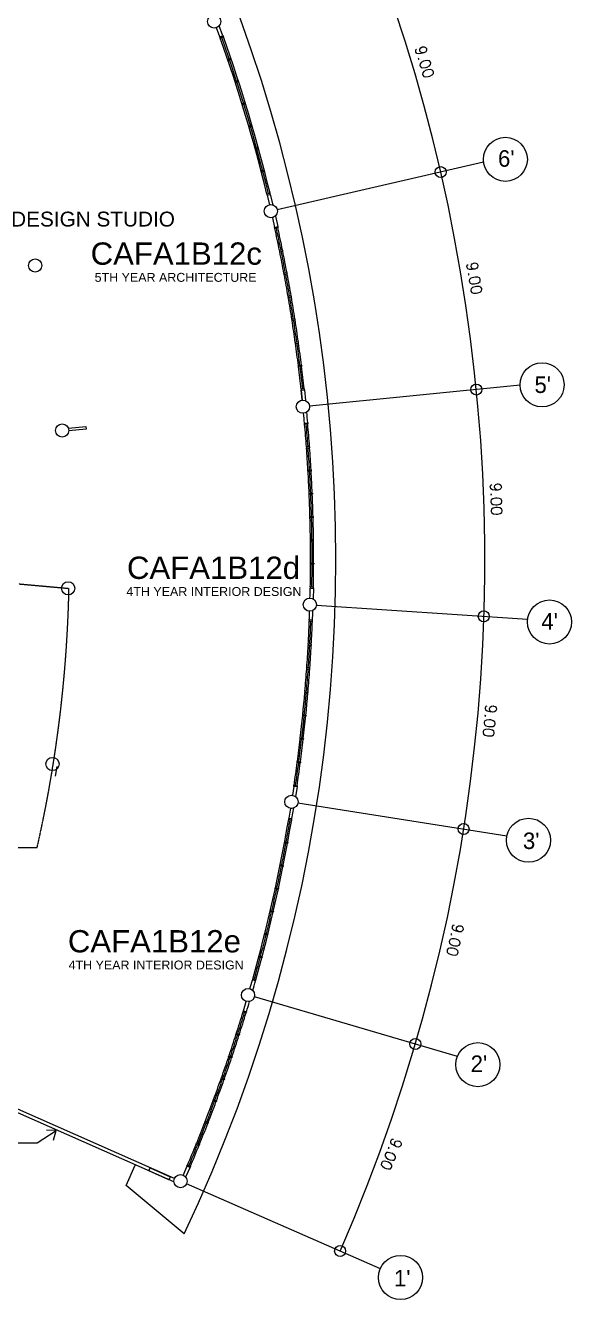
# Model space of a CAD drawing. Header units: millimetres. Extents: x -616979 to 2364082, y 43054 to 1637649.
# Drawn here: x 172226 to 197030, y 52336 to 110192 of the extents above; entities that cross this region are included whole.
import ezdxf

# ---------------------------------------------------------------- set-up
doc = ezdxf.new("R2010")
doc.units = ezdxf.units.MM
doc.linetypes.add('HIDDEN', pattern=[0.375, 0.25, -0.125])
for name, color, linetype in [('a-broken', 9, 'HIDDEN'), ('a-column', 7, 'Continuous'), ('a-line', 7, 'Continuous'), ('A-TEXT', 7, 'Continuous'), ('a-wall', 5, 'Continuous'), ('a-windows', 7, 'Continuous'), ('a_text', 255, 'Continuous'), ('dimension', 1, 'Continuous')]:
    doc.layers.add(name, color=color, linetype=linetype)
doc.styles.add('500scale@80cl', font='romans.shx', dxfattribs={"height": 1})
doc.styles.add('arial', font='arial.ttf')
doc.styles.add('Century Gothic', font='GOTHIC.TTF')
doc.styles.add('style1', font='arial.ttf')

msp = doc.modelspace()

# ---------------------------------------------------------------- linework, layer by layer
for p, q in [((193033.576, 103981.274), (183666.063, 101824.054)), ((194693.122, 93857.212), (185127.126, 92910.833)), ((185440.337, 83872.664), (195037.589, 83225.659)), ((184602.24, 74890.951), (194096.931, 73389.37)), ((191850.909, 63379.07), (182624.843, 66077.887)), ((188348.036, 53736.426), (179540.914, 57588.506))]:
    msp.add_line(p, q)
for centre, radius in [((194024.804, 104113.438), 1000), ((191089.038, 103533.471), 250), ((195693.04, 93870.035), 1000), ((196030.096, 83103.47), 1000), ((195077.015, 73190.786), 1000), ((189935.732, 63939.299), 250), ((192776.902, 63001.53), 1000), ((186519.825, 54536.053), 250), ((189264.233, 53335.697), 1000)]:
    msp.add_circle(centre, radius)
msp.add_arc((114710.091, 85944.366), 78378.059, 336.37627845, 49.56052121)
at = {"layer": 'a-broken', "linetype": 'HIDDEN'}
for p, q in [((171917.423, 84834.435), (174165.928, 84632.737)), ((165885.091, 72869.537), (172758.212, 72869.537))]:
    msp.add_line(p, q, dxfattribs=at)
at = {"layer": 'a-broken', "linetype": 'HIDDEN', "ltscale": 3}
msp.add_arc((115431.301, 85883.065), 58785.429, 347.21028997, 358.78110904, dxfattribs=at)
at = {"layer": 'a-column'}
for centre in [(180800.113, 110374.532), (183373.714, 101756.73), (172663.544, 99290.313), (184828.583, 92881.298), (173891.482, 91799.274), (174165.928, 84632.737), (185141.016, 83892.843), (173450.346, 76654.619), (184305.923, 74937.814), (182336.909, 66162.114), (179266.055, 57708.724)]:
    msp.add_circle(centre, 300, dxfattribs=at)
at = {"layer": 'a-line', "color": 1}
for p, q in [((176793.208, 57507.828), (177213.239, 58442.87)), ((179442.099, 55319.646), (176793.208, 57507.828))]:
    msp.add_line(p, q, dxfattribs=at)
msp.add_arc((114710.091, 85944.366), 71610.798, 334.68116398, 51.25563567, dxfattribs=at)
at = {"layer": 'A-TEXT'}
for p, q in [((172763.081, 59450.703), (173624.33, 60012.595)), ((173624.33, 60012.595), (173175.428, 60020.861)), ((173502.6, 59575.397), (173624.33, 60012.595)), ((171526.338, 59450.703), (172763.081, 59450.703))]:
    msp.add_line(p, q, dxfattribs=at)
at = {"layer": 'a-wall'}
for p, q in [((181056.387, 109669.68), (180902.623, 110092.589)), ((181197.645, 109720.194), (181030.535, 110182.423)), ((183201.618, 102486.716), (183305.768, 102048.934)), ((183347.325, 102521.907), (183461.055, 102043.734)), ((183440.416, 101464.239), (183538.28, 101025.009)), ((183577.788, 101536.834), (183684.656, 101057.081)), ((184750.993, 93627.27), (184798.672, 93179.803)), ((184899.879, 93643.615), (184951.773, 93154.839)), ((174173.161, 91902.507), (174969.274, 91981.267)), ((174980.968, 91858.909), (174191.063, 91783.42)), ((174969.274, 91981.267), (174980.968, 91858.909)), ((185308.817, 84639.858), (185298.047, 84148.463)), ((184413.087, 75638.236), (184351.295, 75234.363)), ((184561.601, 75616.277), (184494.236, 75171.348)), ((184258.43, 74641.597), (184185.041, 74197.622)), ((184332.702, 74172.655), (184413.367, 74657.523)), ((178991.196, 57828.943), (169486.975, 62037.554)), ((178967.809, 57676.332), (169404.684, 61896.824)), ((179562.929, 58397.459), (179384.806, 57984.221)), ((179700.972, 58338.823), (179502.033, 57893.966))]:
    msp.add_line(p, q, dxfattribs=at)
at = {"layer": 'a-wall', "color": 0}
msp.add_line((173651.44, 76546.884), (173581.146, 76102.408), dxfattribs=at)
at = {"layer": 'a-wall', "color": 2}
for p, q in [((178739.38, 57777.144), (177825.018, 58182.038)), ((177885.477, 58318.572), (178799.68, 57913.749))]:
    msp.add_line(p, q, dxfattribs=at)
at = {"layer": 'a-wall'}
for centre, radius, start, end in [((114638.011, 85930.334), 70534.198, 5.04631816, 5.4118606), ((114710.091, 85944.366), 70610.798, 5.04010713, 5.43893524), ((114710.091, 85944.366), 70460.798, 358.57549893, 358.94142146), ((114710.091, 85944.366), 70460.798, 357.75537019, 358.08760361), ((114710.091, 85944.366), 70610.798, 357.75537019, 358.12051096), ((114710.091, 85944.366), 70605.798, 353.38879574, 355.08663802), ((115891.166, 85713.622), 69263.019, 343.85176718, 344.18975682), ((113476.907, 86185.12), 71861.638, 343.99426641, 344.35266092), ((114710.091, 85944.366), 70460.798, 343.08483514, 343.45075506), ((114710.091, 85944.366), 70610.798, 343.08483514, 343.48366241)]:
    msp.add_arc(centre, radius, start, end, dxfattribs=at)
at = {"layer": 'a-windows', "linetype": 'ByBlock'}
for p, q in [((181073.187, 109622.7), (181056.387, 109669.68)), ((181057.04, 109669.913), (181197.645, 109720.194)), ((181214.465, 109673.108), (181073.187, 109622.7)), ((181197.645, 109720.194), (181214.465, 109673.108)), ((181554.928, 108696.328), (181412.933, 108647.997)), ((181412.933, 108647.997), (181429.024, 108600.657)), ((181429.024, 108600.657), (181571.061, 108648.89)), ((181562.984, 108672.662), (181554.928, 108696.328)), ((181571.061, 108648.89), (181562.98, 108672.66)), ((181888.76, 107690.886), (181746.051, 107644.689)), ((181746.051, 107644.689), (181761.427, 107597.112)), ((181761.427, 107597.112), (181904.175, 107643.21)), ((181896.456, 107667.1), (181888.76, 107690.886)), ((181904.175, 107643.21), (181896.456, 107667.1)), ((182207.464, 106680.547), (182064.079, 106636.497)), ((182064.079, 106636.497), (182078.746, 106588.696)), ((182078.746, 106588.696), (182222.163, 106632.645)), ((182214.803, 106656.648), (182207.464, 106680.547)), ((182222.163, 106632.645), (182214.799, 106656.647)), ((182510.972, 105665.539), (182366.946, 105623.646)), ((182366.946, 105623.646), (182380.891, 105575.63)), ((182380.891, 105575.63), (182524.954, 105617.422)), ((182517.954, 105641.534), (182510.972, 105665.539)), ((182524.954, 105617.422), (182517.954, 105641.534)), ((182799.223, 104646.093), (182654.582, 104606.365)), ((182654.582, 104606.365), (182667.803, 104558.145)), ((182667.803, 104558.145), (182812.479, 104597.772)), ((182805.842, 104621.985), (182799.223, 104646.093)), ((182812.479, 104597.772), (182805.838, 104621.984)), ((183072.143, 103622.437), (182926.923, 103584.883)), ((182926.923, 103584.883), (182939.424, 103536.472)), ((182939.424, 103536.472), (183084.673, 103573.922)), ((183078.401, 103598.232), (183072.143, 103622.437)), ((183084.673, 103573.922), (183078.401, 103598.232)), ((183335.563, 102570.504), (183189.787, 102535.186)), ((183189.787, 102535.186), (183201.5, 102486.687)), ((183201.618, 102486.716), (183347.325, 102521.907)), ((183347.325, 102521.907), (183335.563, 102570.504)), ((183548.779, 100976.236), (183538.101, 101024.97)), ((183538.28, 101025.009), (183684.656, 101057.081)), ((183695.329, 101008.234), (183548.779, 100976.236)), ((183684.656, 101057.081), (183695.329, 101008.234)), ((183908.606, 99996.047), (183761.58, 99966.193)), ((183761.58, 99966.193), (183771.512, 99917.189)), ((183771.512, 99917.189), (183918.563, 99946.941)), ((183913.58, 99971.547), (183908.606, 99996.047)), ((183918.563, 99946.941), (183913.58, 99971.547)), ((184111.639, 98956.271), (183964.179, 98928.623)), ((184116.243, 98931.699), (184111.639, 98956.271)), ((183964.179, 98928.623), (183973.374, 98879.476)), ((183973.374, 98879.476), (184120.857, 98907.019)), ((184120.857, 98907.019), (184116.239, 98931.698)), ((184299.047, 97913.566), (184151.205, 97888.134)), ((184151.205, 97888.134), (184159.665, 97838.855)), ((184159.665, 97838.855), (184307.525, 97864.178)), ((184303.282, 97888.927), (184299.047, 97913.566)), ((184307.525, 97864.178), (184303.282, 97888.927)), ((184470.79, 96868.166), (184322.616, 96844.958)), ((184322.616, 96844.958), (184330.328, 96795.556)), ((184330.328, 96795.556), (184478.527, 96818.655)), ((184474.655, 96843.467), (184470.79, 96868.166)), ((184478.527, 96818.655), (184474.655, 96843.467)), ((184626.827, 95820.307), (184478.372, 95799.329)), ((184478.372, 95799.329), (184485.349, 95749.818)), ((184485.349, 95749.818), (184633.823, 95770.683)), ((184630.323, 95795.553), (184626.827, 95820.307)), ((184633.823, 95770.683), (184630.319, 95795.552)), ((184618.433, 94751.54), (184767.128, 94770.259)), ((184621.555, 94726.736), (184618.433, 94751.54)), ((184624.658, 94702.011), (184621.551, 94726.736)), ((184773.361, 94720.649), (184624.658, 94702.011)), ((184767.128, 94770.259), (184773.361, 94720.649)), ((184894.401, 93693.314), (184745.531, 93676.864)), ((184745.531, 93676.864), (184750.976, 93627.268)), ((184750.981, 93627.269), (184899.879, 93643.615)), ((184899.879, 93643.615), (184894.401, 93693.314)), ((184902.814, 92084.861), (184898.43, 92134.561)), ((184898.813, 92134.595), (185047.868, 92147.741)), ((185052.245, 92097.933), (184902.814, 92084.861)), ((185047.868, 92147.741), (185052.245, 92097.933)), ((185134.837, 91066.821), (184985.22, 91055.939)), ((184985.22, 91055.939), (184988.827, 91006.068)), ((184988.827, 91006.068), (185138.457, 91016.846)), ((185136.649, 91041.887), (185134.837, 91066.821)), ((185138.457, 91016.846), (185136.649, 91041.887)), ((185159.748, 84692.515), (185158.851, 84642.629)), ((185158.851, 84642.629), (185308.817, 84639.858)), ((185309.743, 84689.85), (185159.748, 84692.515)), ((185308.817, 84639.858), (185309.743, 84689.85)), ((185065.43, 82090.765), (185062.678, 82040.841)), ((185062.678, 82040.841), (185212.576, 82034.853)), ((185215.333, 82084.883), (185065.43, 82090.765)), ((185212.576, 82034.853), (185215.333, 82084.883)), ((184998.788, 81022.743), (184995.269, 80972.757)), ((185148.741, 81016.842), (184998.788, 81022.743)), ((185145.226, 80966.859), (185148.741, 81016.842)), ((184995.269, 80972.757), (185145.226, 80966.859)), ((184915.939, 79955.862), (184911.677, 79906.048)), ((184911.677, 79906.048), (185061.711, 79900.004)), ((185065.982, 79949.925), (184915.939, 79955.862)), ((185061.711, 79900.004), (185065.982, 79949.925)), ((184185.041, 74197.622), (184176.44, 74148.367)), ((184176.44, 74148.367), (184324.356, 74123.25)), ((184185.041, 74197.622), (184332.702, 74172.655)), ((184324.356, 74123.25), (184332.702, 74172.655)), ((182545.931, 66891.207), (182532.422, 66843.177)), ((182676.792, 66802.517), (182532.422, 66843.177)), ((182690.342, 66850.646), (182545.931, 66891.207)), ((182676.792, 66802.517), (182690.342, 66850.646)), ((182107.982, 65395.684), (182122.499, 65443.42)), ((182251.459, 65351.94), (182107.982, 65395.684)), ((182122.516, 65443.415), (182266.026, 65399.771)), ((182266.026, 65399.771), (182251.459, 65351.94)), ((181784.085, 64362.016), (181799.39, 64409.512)), ((181927.615, 64318.244), (181784.085, 64362.016)), ((181799.39, 64409.512), (181942.911, 64365.842)), ((181942.911, 64365.842), (181927.615, 64318.244)), ((181452.41, 63357.05), (181468.375, 63404.296)), ((181595.918, 63313.287), (181452.41, 63357.05)), ((181468.375, 63404.296), (181611.956, 63360.629)), ((181611.817, 63360.676), (181595.918, 63313.287)), ((181108.233, 62364.556), (181124.944, 62411.663)), ((181108.233, 62364.556), (181246.537, 62305.812)), ((181124.944, 62411.663), (181263.316, 62353.108)), ((181263.316, 62353.108), (181246.537, 62305.812)), ((180746.634, 61370.011), (180764.021, 61416.864)), ((180746.634, 61370.011), (180884.847, 61311.332)), ((180764.021, 61416.864), (180902.315, 61358.308)), ((180902.281, 61358.32), (180884.813, 61311.344)), ((180370.108, 60381.003), (180388.209, 60427.625)), ((180370.108, 60381.003), (180508.209, 60322.362)), ((180388.209, 60427.625), (180526.374, 60369.054)), ((180526.374, 60369.054), (180508.209, 60322.362)), ((179978.771, 59397.755), (179997.583, 59444.143)), ((179978.771, 59397.755), (180116.82, 59339.12)), ((179997.583, 59444.143), (180135.683, 59385.531)), ((180135.683, 59385.531), (180116.82, 59339.12)), ((179562.929, 58397.459), (179582.436, 58443.482)), ((179582.436, 58443.482), (179720.53, 58384.941)), ((179562.929, 58397.459), (179700.972, 58338.823))]:
    msp.add_line(p, q, dxfattribs=at)
at = {"layer": 'a-windows', "color": 2}
for p, q in [((184798.672, 93179.803), (184750.981, 93627.269)), ((177824.515, 58180.902), (177885.477, 58318.572)), ((178799.68, 57913.749), (178739.38, 57777.144)), ((179720.53, 58384.941), (179700.972, 58338.823))]:
    msp.add_line(p, q, dxfattribs=at)
at = {"layer": 'a-windows', "linetype": 'ByBlock'}
for points in [[(185055.447, 89976.111), (185054.01, 90001.069), (185203.763, 90009.705), (185206.623, 89959.787), (185056.869, 89951.207)], [(185170.546, 85724.729), (185170.62, 85749.622), (185170.678, 85774.622), (185320.684, 85774.261), (185320.542, 85724.261)]]:
    msp.add_lwpolyline(points, close=True, dxfattribs=at)
for points in [[(185108.018, 88920.255), (185106.956, 88945.233), (185256.821, 88951.621), (185258.927, 88901.666), (185109.065, 88895.384), (185108.018, 88920.255)], [(185144.742, 87863.73), (185144.056, 87888.721), (185293.999, 87892.86), (185295.36, 87842.879), (185145.416, 87838.846), (185144.737, 87863.73)], [(185315.599, 86808.609), (185315.286, 86833.607), (185165.301, 86831.718), (185165.911, 86781.722), (185315.902, 86783.505), (185315.595, 86808.609)], [(185266.71, 83178.813), (185116.825, 83184.687), (185114.837, 83134.727), (185264.73, 83128.745), (185266.692, 83178.813)], [(184956.273, 78827.3), (184817.632, 78847.799), (184822.656, 78897.602), (184961.311, 78877.202), (184956.273, 78827.3)], [(184845.294, 77762.797), (184696.829, 77784.727), (184702.607, 77834.391), (184851.077, 77812.571), (184845.294, 77762.797)], [(184713.249, 76700.852), (184564.841, 76722.8), (184571.372, 76772.372), (184719.787, 76750.533), (184713.249, 76700.852)], [(184561.601, 75616.277), (184413.087, 75638.236), (184420.375, 75687.702), (184568.785, 75665.866), (184561.601, 75616.277)], [(184127.122, 73045.789), (183992.557, 73081.665), (184001.259, 73131.09), (184136.282, 73095.138), (184127.122, 73045.789)], [(183924.803, 72001.013), (183790.443, 72036.854), (183800.318, 72085.968), (183934.687, 72050.191), (183924.803, 72001.013)], [(183707.035, 70959.352), (183572.303, 70995.284), (183582.922, 71044.2), (183717.636, 71008.331), (183707.035, 70959.352)], [(183473.875, 69921.065), (183338.188, 69957.193), (183349.558, 70005.943), (183485.18, 69969.798), (183473.875, 69921.065)], [(183225.349, 68886.283), (183088.149, 68922.813), (183100.249, 68971.335), (183237.37, 68934.825), (183225.349, 68886.283)], [(182961.526, 67855.3), (182822.245, 67892.385), (182835.08, 67940.709), (182974.265, 67903.649), (182961.526, 67855.3)]]:
    msp.add_lwpolyline(points, dxfattribs=at)
for centre, radius, start, end in [((114710.091, 85944.366), 70461.016, 13.61884059, 19.63638523), ((114710.091, 85944.366), 70535.798, 13.61884059, 19.63638523), ((114710.091, 85944.366), 70610.581, 13.61884059, 19.63638523), ((114710.091, 85944.366), 70465.798, 11.47859875, 12.31796064), ((114710.091, 85944.366), 70535.798, 11.47859827, 12.31796064), ((114710.091, 85944.366), 70605.798, 11.4785978, 12.31796064), ((114710.091, 85944.366), 70465.798, 10.61894827, 11.43794085), ((114710.091, 85944.366), 70535.798, 10.61894868, 11.43794085), ((114710.091, 85944.366), 70605.798, 10.61894909, 11.43794085), ((114710.091, 85944.366), 70465.798, 9.75929778, 10.57829031), ((114710.091, 85944.366), 70535.798, 9.75929908, 10.57829031), ((114710.091, 85944.366), 70605.798, 9.75930038, 10.57829031), ((114710.091, 85944.366), 70465.798, 8.8996473, 9.71863977), ((114710.091, 85944.366), 70535.798, 8.89964949, 9.71863977), ((114710.091, 85944.366), 70605.798, 8.89965167, 9.71863977), ((114710.091, 85944.366), 70465.798, 8.03999682, 8.85898924), ((114710.091, 85944.366), 70535.798, 8.0399999, 8.85898924), ((114710.091, 85944.366), 70605.798, 8.04000296, 8.85898924), ((114710.091, 85944.366), 70465.798, 7.18039304, 7.99933873), ((114710.091, 85944.366), 70535.798, 7.18038751, 7.99933873), ((114710.091, 85944.366), 70605.798, 7.180382, 7.99933873), ((114710.091, 85944.366), 70465.798, 6.30042012, 7.13980178), ((114710.091, 85944.366), 70535.798, 6.30042012, 7.13980578), ((114710.091, 85944.366), 70605.798, 6.30042012, 7.13980977), ((114710.091, 85944.366), 70465.798, 4.16017242, 4.99953558), ((114710.091, 85944.366), 70535.798, 4.16017242, 4.99953558), ((114710.091, 85944.366), 70605.798, 4.16017242, 4.99953558), ((114710.091, 85944.366), 70465.798, 3.30056667, 4.1195139), ((114710.091, 85944.366), 70535.798, 3.30056667, 4.11951419), ((114710.091, 85944.366), 70605.798, 3.30056667, 4.11951449), ((114710.091, 85944.366), 70465.798, 2.44091774, 3.25995546), ((114710.091, 85944.366), 70535.798, 2.44091774, 3.25997463), ((114710.091, 85944.366), 70605.798, 2.44091774, 3.25999377), ((114710.091, 85944.366), 70465.798, 1.58126881, 2.4003462), ((114710.091, 85944.366), 70535.798, 1.58126881, 2.4003462), ((114710.091, 85944.366), 70605.798, 1.58126881, 2.4003462), ((114710.091, 85944.366), 70465.798, 0.72157669, 1.54069726), ((114710.091, 85944.366), 70535.798, 0.72157669, 1.54069726), ((114710.091, 85944.366), 70605.798, 0.72157669, 1.54069726), ((114710.091, 85944.366), 70465.798, 359.86197094, 0.68091878), ((114710.091, 85944.366), 70535.798, 359.86197094, 0.68091878), ((114710.091, 85944.366), 70605.798, 359.86197094, 0.68091878), ((114710.091, 85944.366), 70465.798, 358.98199305, 359.8213994), ((114710.091, 85944.366), 70535.798, 358.98199305, 359.8213994), ((114710.091, 85944.366), 70605.798, 358.98199305, 359.8213994), ((114710.091, 85944.366), 70465.798, 356.86579221, 357.71471228), ((114710.091, 85944.366), 70535.798, 356.86579221, 357.71471228), ((114710.091, 85944.366), 70605.798, 356.86579221, 357.71471228), ((114710.091, 85944.366), 70465.798, 355.99654302, 356.82513446), ((114710.091, 85944.366), 70535.798, 355.99654302, 356.82513446), ((114710.091, 85944.366), 70605.798, 355.99654302, 356.82513446), ((114710.091, 85944.366), 70465.798, 355.12729322, 355.95584067), ((114710.091, 85944.366), 70535.798, 355.12729322, 355.95584067), ((114710.091, 85944.366), 70605.798, 355.12729322, 355.95584067), ((114710.091, 85944.366), 70465.798, 353.38879574, 355.08663802), ((114710.091, 85944.366), 70465.798, 353.38879574, 355.08663802), ((114710.091, 85944.366), 70535.798, 353.38879574, 355.08663802), ((114710.091, 85944.366), 70605.798, 353.38879574, 355.08663802), ((114710.091, 85944.366), 70465.798, 352.51954412, 353.34813707), ((114710.091, 85944.366), 70535.798, 352.51954412, 353.34813707), ((114710.091, 85944.366), 70605.798, 352.51954412, 353.34813707), ((114710.091, 85944.366), 70465.798, 351.62996938, 352.4788848), ((114710.091, 85944.366), 70535.798, 351.62996938, 352.4788848), ((114710.091, 85944.366), 70605.798, 351.62996938, 352.4788848), ((115891.166, 85713.622), 69263.019, 344.23103095, 350.38721977), ((113476.907, 86185.12), 71861.638, 344.39252544, 350.33795934), ((114710.091, 85944.366), 70535.798, 349.51885073, 350.36260077), ((114710.091, 85944.366), 70535.798, 348.65437984, 349.47809721), ((114710.091, 85944.366), 70535.798, 347.7899137, 348.61365999), ((114710.091, 85944.366), 70535.798, 346.9254662, 347.74923045), ((114710.091, 85944.366), 70535.798, 346.06099558, 346.88481729), ((114710.091, 85944.366), 70535.798, 345.19654357, 346.02037473), ((114710.091, 85944.366), 70535.798, 344.31145683, 345.15592892), ((115385.435, 85680.854), 69741.136, 342.24060424, 343.08948986), ((115385.435, 85680.854), 69811.136, 342.24144214, 343.08948986), ((115385.435, 85680.854), 69881.136, 342.24227835, 343.08948986), ((115385.435, 85680.854), 69741.136, 341.37114956, 342.1996069), ((115385.435, 85680.854), 69811.136, 341.37286783, 342.20044973), ((115385.435, 85680.854), 69881.136, 341.37458265, 342.20129087), ((115385.435, 85680.854), 69741.136, 340.5078036, 341.33017625), ((115385.435, 85680.854), 69811.136, 340.5043454, 341.33189204), ((115385.435, 85680.854), 69881.136, 340.50089415, 341.33360439), ((115385.435, 85680.854), 69741.136, 339.6383795, 340.46673306), ((115385.435, 85680.854), 69811.136, 339.63578334, 340.46323945), ((115385.435, 85680.854), 69881.136, 339.63319239, 340.45975286), ((115385.435, 85680.854), 69741.136, 338.76898645, 339.59731875), ((115385.435, 85680.854), 69811.136, 338.767239, 339.59470856), ((115385.435, 85680.854), 69881.136, 338.76549506, 339.59210361), ((115385.435, 85680.854), 69741.136, 337.89959915, 338.72789682), ((115385.435, 85680.854), 69811.136, 337.89869982, 338.72615654), ((115385.435, 85680.854), 69881.136, 337.89780228, 338.72441974), ((115385.435, 85680.854), 69741.136, 337.00957703, 337.85847377), ((115385.435, 85680.854), 69811.136, 337.00957703, 337.85760013), ((115385.435, 85680.854), 69881.136, 337.00957703, 337.85672824)]:
    msp.add_arc(centre, radius, start, end, dxfattribs=at)
at = {"layer": 'a-windows', "color": 2}
msp.add_arc((113476.907, 86185.12), 71861.638, 343.57688731, 343.57914599, dxfattribs=at)
at = {"layer": 'dimension', "color": 8, "lineweight": 0}
for centre in [(192707.382, 93660.76), (193045.529, 83359.955), (192125.993, 73701.073)]:
    msp.add_circle(centre, 250, dxfattribs=at)

# ---------------------------------------------------------------- texts
at = {"char_height": 500, "attachment_point": 5, "style": '500scale@80cl'}
for insert, rotation in [((190357.77, 108535.621), 286.7263029), ((192619.263, 98715.311), 279.40787862), ((193611.387, 88686.925), 272.08945434), ((193317.977, 78613.855), 264.77103007), ((191743.814, 68660.221), 257.45260579), ((188841.684, 58935.1), 246.79457209)]:
    msp.add_mtext('9.00', dxfattribs=dict(at, insert=insert, rotation=rotation))
at = {"layer": 'A-TEXT', "linetype": 'Continuous', "style": 'arial'}
for s, height, p in [('DESIGN STUDIO', 675, (171575.596, 101062.543)), ('5TH YEAR ARCHITECTURE', 405, (175367.646, 98551.656)), ('4TH YEAR INTERIOR DESIGN', 405, (176810.198, 84284.394)), ('4TH YEAR INTERIOR DESIGN', 405, (174185.434, 67323.725))]:
    msp.add_text(s, height=height, dxfattribs=at).set_placement(p)
at = {"layer": 'A-TEXT', "color": 5, "style": 'style1'}
for s, p in [('CAFA1B12c', (175186.366, 99326.647)), ('CAFA1B12d', (176836.946, 85059.385)), ('CAFA1B12e', (174151.818, 68098.717))]:
    msp.add_text(s, height=1012.5, dxfattribs=at).set_placement(p)
at = {"layer": 'a_text', "lineweight": 9, "style": 'Century Gothic'}
for s, p in [("6'", (193691.677, 103777.056)), ("5'", (195347.902, 93503.161)), ("4'", (195661.157, 82758.821)), ("3'", (194824.501, 72792.604)), ("2'", (192449.33, 62668.366)), ("1'", (188965.362, 52930.362))]:
    msp.add_text(s, height=750, dxfattribs=at).set_placement(p)

doc.saveas('drawing.dxf')
